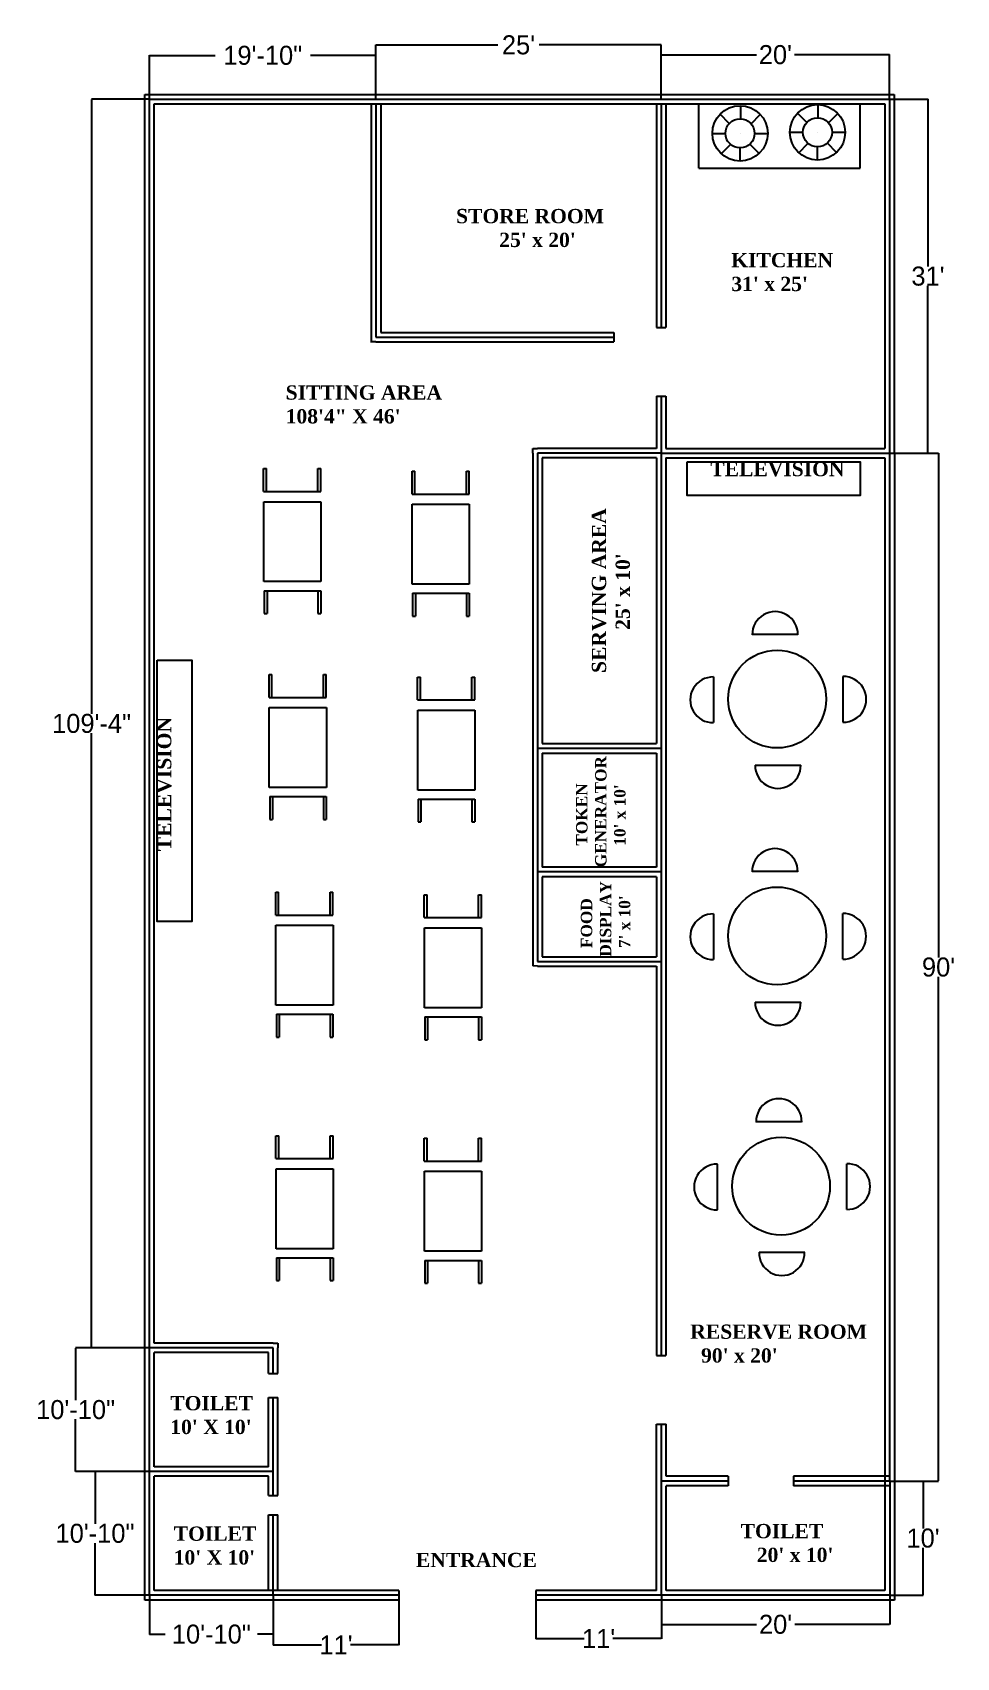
# Model space of a CAD drawing. Header units: inches. Extents: x -58 to 914, y -1504 to 203.
import ezdxf

# ---------------------------------------------------------------- set-up
doc = ezdxf.new("R2010")
doc.units = ezdxf.units.IN
doc.header["$MEASUREMENT"] = 0
doc.dimstyles.get("Standard").update_dxf_attribs({"dimtxt": 20, "dimasz": 0.18, "dimexe": 0.18, "dimexo": 0.0625, "dimgap": 0.09, "dimtad": 0, "dimtih": 1, "dimtoh": 1, "dimdec": 0, "dimzin": 2, "dimdsep": 46, "dimlunit": 4, "dimtxsty": 'Standard', "dimcen": 0.09, "dimclrt": 6, "dimadec": 0, "dimazin": 0, "dimtfac": 5, "dimtdec": 0, "dimtofl": 0, "dimtmove": 0, "dimatfit": 3, "dimfxl": 1, "dimtolj": 1, "dimtzin": 0, "dimarcsym": 0})

# ---------------------------------------------------------------- blocks, each defined once
blk = doc.blocks.new('*D10')
at = {"color": 0, "lineweight": -2}
for p, q in [((65.5, 133.4), (65.5, 179.6)), ((65.6, 179.4), (134.4, 179.4)), ((303.3, 179.4), (234.6, 179.4)), ((303.5, 133.4), (303.5, 179.6))]:
    blk.add_line(p, q, dxfattribs=at)
at = {"color": 0}
for points in [[(65.6, 179.4), (65.6, 179.3), (65.5, 179.4)], [(303.3, 179.4), (303.3, 179.3), (303.5, 179.4)]]:
    blk.add_solid(points, dxfattribs=at)
at = {"layer": 'Defpoints', "color": 0}
for p in [(65.5, 179.4), (65.5, 133.4), (303.5, 133.4)]:
    blk.add_point(p, dxfattribs=at)
at = {"color": 6, "insert": (184.5, 179.4), "char_height": 20, "attachment_point": 5}
blk.add_mtext('\\A1;19\'-10"', dxfattribs=at)
blk = doc.blocks.new('*D11')
at = {"color": 0, "lineweight": -2}
for p, q in [((303.3, 133.5), (303.3, 190.5)), ((303.5, 190.4), (431.6, 190.4)), ((603.2, 190.4), (475.1, 190.4)), ((603.3, 133.5), (603.3, 190.5))]:
    blk.add_line(p, q, dxfattribs=at)
at = {"color": 0}
for points in [[(303.5, 190.4), (303.5, 190.3), (303.3, 190.4)], [(603.2, 190.4), (603.2, 190.3), (603.3, 190.4)]]:
    blk.add_solid(points, dxfattribs=at)
at = {"layer": 'Defpoints', "color": 0}
for p in [(603.3, 190.4), (303.3, 133.4), (603.3, 133.4)]:
    blk.add_point(p, dxfattribs=at)
at = {"color": 6, "insert": (453.3, 190.4), "char_height": 20, "attachment_point": 5}
blk.add_mtext("\\A1;25'", dxfattribs=at)
blk = doc.blocks.new('*D12')
at = {"color": 0, "lineweight": -2}
for p, q in [((603.3, 133.5), (603.3, 180.3)), ((603.5, 180.1), (703.3, 180.1)), ((843.2, 180.1), (743.4, 180.1)), ((843.3, 133.5), (843.3, 180.3))]:
    blk.add_line(p, q, dxfattribs=at)
at = {"color": 0}
for points in [[(603.5, 180.1), (603.5, 180.1), (603.3, 180.1)], [(843.2, 180.1), (843.2, 180.1), (843.3, 180.1)]]:
    blk.add_solid(points, dxfattribs=at)
at = {"layer": 'Defpoints', "color": 0}
for p in [(603.3, 180.1), (603.3, 133.4), (843.3, 133.4)]:
    blk.add_point(p, dxfattribs=at)
at = {"color": 6, "insert": (723.3, 180.1), "char_height": 20, "attachment_point": 5}
blk.add_mtext("\\A1;20'", dxfattribs=at)
blk = doc.blocks.new('*D14')
at = {"color": 0, "lineweight": -2}
for p, q in [((843.4, 133.4), (883.9, 133.4)), ((883.7, 133.3), (883.7, -42.5)), ((883.7, -238.4), (883.7, -62.7)), ((843.4, -238.6), (883.9, -238.6))]:
    blk.add_line(p, q, dxfattribs=at)
at = {"color": 0}
for points in [[(883.7, 133.3), (883.8, 133.3), (883.7, 133.4)], [(883.7, -238.4), (883.8, -238.4), (883.7, -238.6)]]:
    blk.add_solid(points, dxfattribs=at)
at = {"layer": 'Defpoints', "color": 0}
for p in [(843.3, 133.4), (843.3, -238.6), (883.7, -238.6)]:
    blk.add_point(p, dxfattribs=at)
at = {"color": 6, "insert": (883.7, -52.6), "char_height": 20, "attachment_point": 5}
blk.add_mtext("\\A1;31'", dxfattribs=at)
blk = doc.blocks.new('*D15')
at = {"color": 0, "lineweight": -2}
for p, q in [((843.5, -238.6), (894.9, -238.6)), ((894.8, -238.7), (894.8, -768.5)), ((894.8, -1318.4), (894.8, -788.7)), ((843.5, -1318.6), (894.9, -1318.6))]:
    blk.add_line(p, q, dxfattribs=at)
at = {"color": 0}
for points in [[(894.7, -238.7), (894.8, -238.7), (894.8, -238.6)], [(894.7, -1318.4), (894.8, -1318.4), (894.8, -1318.6)]]:
    blk.add_solid(points, dxfattribs=at)
at = {"layer": 'Defpoints', "color": 0}
for p in [(843.4, -238.6), (843.4, -1318.6), (894.8, -1318.6)]:
    blk.add_point(p, dxfattribs=at)
at = {"color": 6, "insert": (894.8, -778.6), "char_height": 20, "attachment_point": 5}
blk.add_mtext("\\A1;90'", dxfattribs=at)
blk = doc.blocks.new('*D16')
at = {"color": 0, "lineweight": -2}
for p, q in [((65.4, 133.4), (4.5, 133.4)), ((4.6, 133.2), (4.6, -512.5)), ((4.6, -1178.4), (4.6, -532.7)), ((65.4, -1178.6), (4.5, -1178.6))]:
    blk.add_line(p, q, dxfattribs=at)
at = {"color": 0}
for points in [[(4.6, 133.2), (4.7, 133.2), (4.6, 133.4)], [(4.6, -1178.4), (4.7, -1178.4), (4.6, -1178.6)]]:
    blk.add_solid(points, dxfattribs=at)
at = {"layer": 'Defpoints', "color": 0}
for p in [(4.6, 133.4), (65.5, 133.4), (65.5, -1178.6)]:
    blk.add_point(p, dxfattribs=at)
at = {"color": 6, "insert": (4.6, -522.6), "char_height": 20, "attachment_point": 5}
blk.add_mtext('\\A1;109\'-4"', dxfattribs=at)
blk = doc.blocks.new('*D17')
at = {"color": 0, "lineweight": -2}
for p, q in [((65.4, -1178.6), (-12.4, -1178.6)), ((-12.2, -1178.8), (-12.2, -1233.5)), ((-12.2, -1308.4), (-12.2, -1253.7)), ((65.4, -1308.6), (-12.4, -1308.6))]:
    blk.add_line(p, q, dxfattribs=at)
at = {"color": 0}
for points in [[(-12.3, -1178.8), (-12.2, -1178.8), (-12.2, -1178.6)], [(-12.3, -1308.4), (-12.2, -1308.4), (-12.2, -1308.6)]]:
    blk.add_solid(points, dxfattribs=at)
at = {"layer": 'Defpoints', "color": 0}
for p in [(-12.2, -1178.6), (65.5, -1178.6), (65.5, -1308.6)]:
    blk.add_point(p, dxfattribs=at)
at = {"color": 6, "insert": (-12.2, -1243.6), "char_height": 20, "attachment_point": 5}
blk.add_mtext('\\A1;10\'-10"', dxfattribs=at)
blk = doc.blocks.new('*D18')
at = {"color": 0, "lineweight": -2}
for p, q in [((65.4, -1308.6), (8.1, -1308.6)), ((8.2, -1308.8), (8.2, -1363.5)), ((8.2, -1438.4), (8.2, -1383.7)), ((65.4, -1438.6), (8.1, -1438.6))]:
    blk.add_line(p, q, dxfattribs=at)
at = {"color": 0}
for points in [[(8.2, -1308.8), (8.3, -1308.8), (8.2, -1308.6)], [(8.2, -1438.4), (8.3, -1438.4), (8.2, -1438.6)]]:
    blk.add_solid(points, dxfattribs=at)
at = {"layer": 'Defpoints', "color": 0}
for p in [(8.2, -1308.6), (65.5, -1308.6), (65.5, -1438.6)]:
    blk.add_point(p, dxfattribs=at)
at = {"color": 6, "insert": (8.2, -1373.6), "char_height": 20, "attachment_point": 5}
blk.add_mtext('\\A1;10\'-10"', dxfattribs=at)
blk = doc.blocks.new('*D19')
at = {"color": 0, "lineweight": -2}
for p, q in [((65.5, -1438.7), (65.5, -1479.7)), ((195.5, -1438.7), (195.5, -1479.7)), ((65.6, -1479.5), (82, -1479.5)), ((195.3, -1479.5), (178.9, -1479.5))]:
    blk.add_line(p, q, dxfattribs=at)
at = {"color": 0}
for points in [[(65.6, -1479.4), (65.6, -1479.5), (65.5, -1479.5)], [(195.3, -1479.4), (195.3, -1479.5), (195.5, -1479.5)]]:
    blk.add_solid(points, dxfattribs=at)
at = {"layer": 'Defpoints', "color": 0}
for p in [(65.5, -1438.6), (195.5, -1438.6), (195.5, -1479.5)]:
    blk.add_point(p, dxfattribs=at)
at = {"color": 6, "insert": (130.5, -1479.5), "char_height": 20, "attachment_point": 5}
blk.add_mtext('\\A1;10\'-10"', dxfattribs=at)
blk = doc.blocks.new('*D20')
at = {"color": 0, "lineweight": -2}
for p, q in [((195.5, -1438.7), (195.5, -1491)), ((327.5, -1438.7), (327.5, -1491)), ((195.6, -1490.8), (246.4, -1490.8)), ((327.3, -1490.8), (276.6, -1490.8))]:
    blk.add_line(p, q, dxfattribs=at)
at = {"color": 0}
for points in [[(195.6, -1490.8), (195.6, -1490.9), (195.5, -1490.8)], [(327.3, -1490.8), (327.3, -1490.9), (327.5, -1490.8)]]:
    blk.add_solid(points, dxfattribs=at)
at = {"layer": 'Defpoints', "color": 0}
for p in [(195.5, -1438.6), (327.5, -1438.6), (327.5, -1490.8)]:
    blk.add_point(p, dxfattribs=at)
at = {"color": 6, "insert": (261.5, -1490.8), "char_height": 20, "attachment_point": 5}
blk.add_mtext("\\A1;11'", dxfattribs=at)
blk = doc.blocks.new('*D21')
at = {"color": 0, "lineweight": -2}
for p, q in [((471.5, -1438.7), (471.5, -1484.2)), ((603.5, -1438.7), (603.5, -1484.2)), ((471.6, -1484), (522.4, -1484)), ((603.3, -1484), (552.6, -1484))]:
    blk.add_line(p, q, dxfattribs=at)
at = {"color": 0}
for points in [[(471.6, -1484), (471.6, -1484), (471.5, -1484)], [(603.3, -1484), (603.3, -1484), (603.5, -1484)]]:
    blk.add_solid(points, dxfattribs=at)
at = {"layer": 'Defpoints', "color": 0}
for p in [(471.5, -1438.6), (603.5, -1438.6), (603.5, -1484)]:
    blk.add_point(p, dxfattribs=at)
at = {"color": 6, "insert": (537.5, -1484), "char_height": 20, "attachment_point": 5}
blk.add_mtext("\\A1;11'", dxfattribs=at)
blk = doc.blocks.new('*D22')
at = {"color": 0, "lineweight": -2}
for p, q in [((603.5, -1438.6), (603.5, -1469.4)), ((843.5, -1438.6), (843.5, -1469.4)), ((603.6, -1469.2), (703.4, -1469.2)), ((843.3, -1469.2), (743.6, -1469.2))]:
    blk.add_line(p, q, dxfattribs=at)
at = {"color": 0}
for points in [[(603.6, -1469.2), (603.6, -1469.3), (603.5, -1469.2)], [(843.3, -1469.2), (843.3, -1469.3), (843.5, -1469.2)]]:
    blk.add_solid(points, dxfattribs=at)
at = {"layer": 'Defpoints', "color": 0}
for p in [(603.5, -1438.6), (843.5, -1438.6), (603.5, -1469.2)]:
    blk.add_point(p, dxfattribs=at)
at = {"color": 6, "insert": (723.5, -1469.2), "char_height": 20, "attachment_point": 5}
blk.add_mtext("\\A1;20'", dxfattribs=at)
blk = doc.blocks.new('*D23')
at = {"color": 0, "lineweight": -2}
for p, q in [((843.5, -1318.6), (878.7, -1318.6)), ((878.5, -1318.7), (878.5, -1368.5)), ((878.5, -1438.4), (878.5, -1388.7)), ((843.5, -1438.6), (878.7, -1438.6))]:
    blk.add_line(p, q, dxfattribs=at)
at = {"color": 0}
for points in [[(878.5, -1318.7), (878.5, -1318.7), (878.5, -1318.6)], [(878.5, -1438.4), (878.5, -1438.4), (878.5, -1438.6)]]:
    blk.add_solid(points, dxfattribs=at)
at = {"layer": 'Defpoints', "color": 0}
for p in [(843.5, -1318.6), (843.5, -1438.6), (878.5, -1438.6)]:
    blk.add_point(p, dxfattribs=at)
at = {"color": 6, "insert": (878.5, -1378.6), "char_height": 20, "attachment_point": 5}
blk.add_mtext("\\A1;10'", dxfattribs=at)

msp = doc.modelspace()

# ---------------------------------------------------------------- linework, layer by layer
for p, q in [((60.5, 133.4), (60.5, 138.4)), ((60.5, 138.4), (65.5, 138.4)), ((65.5, 138.4), (303.5, 138.4)), ((303.3, 138.4), (603.3, 138.4)), ((603.3, 138.4), (843.3, 138.4)), ((843.3, 138.4), (848.3, 138.4)), ((848.3, 138.4), (848.3, 133.4)), ((60.5, -1178.6), (60.5, 133.4)), ((65.5, -1178.6), (65.5, 133.4)), ((65.5, -1178.6), (65.5, 133.4)), ((70.5, -1173.6), (70.5, 128.4)), ((70.5, 128.4), (303.5, 128.4)), ((298.5, 128.4), (298.5, -116.6)), ((303.3, 128.4), (603.3, 128.4)), ((308.5, 128.4), (308.5, -111.6)), ((308.5, 128.4), (308.5, -111.6)), ((308.5, 128.4), (308.5, -111.6)), ((598.3, 128.4), (598.3, -106.6)), ((603.3, 128.4), (838.3, 128.4)), ((608.3, 128.4), (608.3, -106.6)), ((643, 61), (643, 128.4)), ((687, 112.4), (687, 126.2)), ((768.4, 113.5), (768.4, 127.3)), ((812.5, 61), (812.5, 128.4)), ((838.3, 128.4), (838.3, -233.6)), ((848.3, 133.4), (848.3, -238.6)), ((848.3, 133.4), (848.3, -238.6)), ((674.9, 108), (665.2, 117.7)), ((697.7, 107.6), (707.4, 117.4)), ((756.4, 109), (746.7, 118.8)), ((779.1, 108.7), (788.8, 118.4)), ((657.1, 97.5), (670.8, 97.5)), ((666.5, 76.1), (676.1, 85.9)), ((686.2, 97.5), (686.2, 97.5)), ((686.2, 97.5), (686.2, 97.5)), ((706.2, 76.4), (696.5, 86.2)), ((701.5, 97.5), (715.2, 97.5)), ((738.5, 98.6), (752.2, 98.6)), ((747.9, 77.2), (757.6, 86.9)), ((767.6, 98.6), (767.6, 98.6)), ((767.6, 98.6), (767.6, 98.6)), ((787.6, 77.5), (778, 87.3)), ((782.9, 98.6), (796.7, 98.6)), ((686.2, 68.4), (686.2, 82.1)), ((767.6, 69.5), (767.6, 83.2)), ((643, 61), (812.5, 61)), ((298.5, -116.6), (298.5, -116.6)), ((298.5, -116.6), (298.5, -116.6)), ((298.5, -116.6), (298.5, -122.2)), ((308.5, -111.6), (553.5, -111.6)), ((308.5, -111.6), (553.5, -111.6)), ((553.5, -111.6), (553.5, -121.6)), ((598.3, -106.6), (608.3, -106.6)), ((303.5, -121.6), (298.5, -121.6)), ((303.5, -121.6), (553.5, -121.6)), ((598.3, -178.6), (598.3, -233.6)), ((598.3, -178.6), (608.3, -178.6)), ((608.3, -178.6), (608.3, -233.6)), ((468.3, -238.6), (468.3, -233.6)), ((468.3, -233.6), (473.3, -233.6)), ((468.3, -238.6), (468.3, -548.6)), ((598.3, -233.6), (473.3, -233.6)), ((608.3, -233.6), (838.3, -233.6)), ((608.3, -233.6), (838.3, -233.6)), ((608.3, -233.6), (838.3, -233.6)), ((608.3, -233.6), (838.3, -233.6)), ((848.4, -238.6), (848.4, -1318.6)), ((848.4, -238.6), (848.4, -1318.6)), ((848.4, -238.6), (848.4, -1318.6)), ((185.4, -278.8), (185.4, -254.8)), ((185.4, -254.8), (188.4, -254.8)), ((188.4, -278.8), (188.4, -254.8)), ((242.5, -278.8), (242.5, -254.8)), ((242.5, -254.8), (245.5, -254.8)), ((245.5, -278.8), (245.5, -254.8)), ((598.3, -243.6), (478.3, -243.6)), ((478.3, -243.6), (478.3, -543.6)), ((478.3, -243.6), (478.3, -543.6)), ((598.3, -243.6), (598.3, -538.6)), ((608.3, -243.6), (838.4, -243.6)), ((608.3, -243.6), (608.3, -548.6)), ((838.4, -243.6), (838.4, -1318.6)), ((341.4, -281.6), (341.4, -257.6)), ((341.4, -257.6), (344.4, -257.6)), ((344.4, -281.6), (344.4, -257.6)), ((398.5, -281.6), (398.5, -257.6)), ((398.5, -257.6), (401.5, -257.6)), ((401.5, -281.6), (401.5, -257.6)), ((185.4, -278.8), (245.5, -278.8)), ((185.6, -289.5), (245.6, -289.5)), ((185.6, -373.5), (185.6, -289.5)), ((245.6, -289.5), (245.6, -373.5)), ((341.4, -281.6), (401.5, -281.6)), ((341.6, -292.2), (401.6, -292.2)), ((341.6, -376.2), (341.6, -292.2)), ((401.6, -292.2), (401.6, -376.2)), ((245.6, -373.5), (185.6, -373.5)), ((186, -383.1), (245.5, -383.1)), ((186, -383.1), (186, -407.1)), ((189, -383.1), (189, -407.1)), ((242.5, -383.1), (242.5, -407.1)), ((245.5, -383.1), (245.5, -407.1)), ((401.6, -376.2), (341.6, -376.2)), ((341.9, -385.8), (401.5, -385.8)), ((341.9, -385.8), (341.9, -409.8)), ((344.9, -385.8), (344.9, -409.8)), ((398.5, -385.8), (398.5, -409.8)), ((401.5, -385.8), (401.5, -409.8)), ((186, -407.1), (189, -407.1)), ((242.5, -407.1), (245.5, -407.1)), ((341.9, -409.8), (344.9, -409.8)), ((398.5, -409.8), (401.5, -409.8)), ((746.8, -429.1), (698.9, -429.1)), ((191.2, -495.1), (191.2, -471.1)), ((191.2, -471.1), (194.2, -471.1)), ((194.2, -495.1), (194.2, -471.1)), ((248.3, -495.1), (248.3, -471.1)), ((248.3, -471.1), (251.3, -471.1)), ((251.3, -495.1), (251.3, -471.1)), ((347.2, -497.8), (347.2, -473.8)), ((347.2, -473.8), (350.2, -473.8)), ((350.2, -497.8), (350.2, -473.8)), ((404.3, -497.8), (404.3, -473.8)), ((404.3, -473.8), (407.3, -473.8)), ((407.3, -497.8), (407.3, -473.8)), ((658.3, -473.7), (658.3, -521.7)), ((794.4, -521.2), (794.4, -473.2)), ((191.2, -495.1), (251.3, -495.1)), ((191.4, -505.7), (251.4, -505.7)), ((191.4, -589.7), (191.4, -505.7)), ((251.4, -505.7), (251.4, -589.7)), ((347.2, -497.8), (407.3, -497.8)), ((347.4, -508.5), (407.4, -508.5)), ((347.4, -592.5), (347.4, -508.5)), ((407.4, -508.5), (407.4, -592.5)), ((478.3, -543.6), (598.3, -543.6)), ((598.3, -538.6), (598.3, -543.6)), ((468.3, -548.6), (468.3, -678.6)), ((478.3, -553.6), (478.3, -673.6)), ((478.3, -553.6), (598.3, -553.6)), ((598.3, -553.6), (598.3, -673.6)), ((608.3, -548.6), (608.3, -678.6)), ((702, -566.3), (750, -566.3)), ((251.4, -589.7), (191.4, -589.7)), ((407.4, -592.5), (347.4, -592.5)), ((191.8, -599.3), (251.3, -599.3)), ((191.8, -599.3), (191.8, -623.3)), ((194.8, -599.3), (194.8, -623.3)), ((248.3, -599.3), (248.3, -623.3)), ((251.3, -599.3), (251.3, -623.3)), ((347.8, -602), (407.3, -602)), ((347.8, -602), (347.8, -626)), ((350.8, -602), (350.8, -626)), ((404.3, -602), (404.3, -626)), ((407.3, -602), (407.3, -626)), ((191.8, -623.3), (194.8, -623.3)), ((248.3, -623.3), (251.3, -623.3)), ((347.8, -626), (350.8, -626)), ((404.3, -626), (407.3, -626)), ((468.3, -678.6), (468.3, -772.6)), ((598.3, -673.6), (478.3, -673.6)), ((608.3, -678.6), (608.3, -772.6)), ((746.8, -678), (698.8, -678)), ((198.2, -723.8), (198.2, -699.8)), ((198.2, -699.8), (201.2, -699.8)), ((201.2, -723.8), (201.2, -699.8)), ((255.3, -723.8), (255.3, -699.8)), ((255.3, -699.8), (258.3, -699.8)), ((258.3, -723.8), (258.3, -699.8)), ((478.3, -683.6), (478.3, -767.6)), ((478.3, -683.6), (478.3, -767.6)), ((478.3, -683.6), (478.3, -767.6)), ((478.3, -683.6), (478.3, -767.6)), ((598.3, -683.6), (478.3, -683.6)), ((598.3, -683.6), (598.3, -767.6)), ((354.2, -726.5), (354.2, -702.5)), ((354.2, -702.5), (357.2, -702.5)), ((357.2, -726.5), (357.2, -702.5)), ((411.3, -726.5), (411.3, -702.5)), ((411.3, -702.5), (414.3, -702.5)), ((414.3, -726.5), (414.3, -702.5)), ((198.2, -723.8), (258.3, -723.8)), ((354.2, -726.5), (414.3, -726.5)), ((658.2, -722.6), (658.2, -770.6)), ((794.3, -770.2), (794.3, -722.2)), ((198.4, -734.5), (258.4, -734.5)), ((198.4, -818.5), (198.4, -734.5)), ((258.4, -734.5), (258.4, -818.5)), ((354.4, -737.2), (414.4, -737.2)), ((354.4, -821.2), (354.4, -737.2)), ((414.4, -737.2), (414.4, -821.2)), ((478.3, -767.6), (598.3, -767.6)), ((478.3, -767.6), (598.3, -767.6)), ((468.3, -772.6), (468.3, -777.2)), ((473.3, -777.6), (468.3, -777.2)), ((473.3, -777.6), (598.3, -777.6)), ((598.3, -777.6), (598.3, -1186.6)), ((608.3, -772.6), (608.3, -1186.6)), ((258.4, -818.5), (198.4, -818.5)), ((702, -815.3), (750, -815.3)), ((198.8, -828), (258.3, -828)), ((198.8, -828), (198.8, -852)), ((201.8, -828), (201.8, -852)), ((255.3, -828), (255.3, -852)), ((258.3, -828), (258.3, -852)), ((414.4, -821.2), (354.4, -821.2)), ((354.7, -830.8), (414.3, -830.8)), ((354.7, -830.8), (354.7, -854.8)), ((357.7, -830.8), (357.7, -854.8)), ((411.3, -830.8), (411.3, -854.8)), ((414.3, -830.8), (414.3, -854.8)), ((198.8, -852), (201.8, -852)), ((255.3, -852), (258.3, -852)), ((354.7, -854.8), (357.7, -854.8)), ((411.3, -854.8), (414.3, -854.8)), ((198.3, -979.7), (198.3, -955.7)), ((198.3, -955.7), (201.3, -955.7)), ((201.3, -979.7), (201.3, -955.7)), ((255.4, -979.7), (255.4, -955.7)), ((255.4, -955.7), (258.4, -955.7)), ((258.4, -979.7), (258.4, -955.7)), ((750.9, -941), (702.9, -941)), ((354.3, -982.4), (354.3, -958.4)), ((354.3, -958.4), (357.3, -958.4)), ((357.3, -982.4), (357.3, -958.4)), ((411.4, -982.4), (411.4, -958.4)), ((411.4, -958.4), (414.4, -958.4)), ((414.4, -982.4), (414.4, -958.4)), ((198.3, -979.7), (258.4, -979.7)), ((354.3, -982.4), (414.4, -982.4)), ((662.3, -985.6), (662.3, -1033.6)), ((798.4, -1033.1), (798.4, -985.1)), ((198.5, -990.4), (258.5, -990.4)), ((198.5, -1074.4), (198.5, -990.4)), ((258.5, -990.4), (258.5, -1074.4)), ((354.5, -993.1), (414.5, -993.1)), ((354.5, -1077.1), (354.5, -993.1)), ((414.5, -993.1), (414.5, -1077.1)), ((258.5, -1074.4), (198.5, -1074.4)), ((198.9, -1083.9), (258.4, -1083.9)), ((198.9, -1083.9), (198.9, -1107.9)), ((201.9, -1083.9), (201.9, -1107.9)), ((255.4, -1083.9), (255.4, -1107.9)), ((258.4, -1083.9), (258.4, -1107.9)), ((414.5, -1077.1), (354.5, -1077.1)), ((354.8, -1086.7), (414.4, -1086.7)), ((354.8, -1086.7), (354.8, -1110.7)), ((357.8, -1086.7), (357.8, -1110.7)), ((411.4, -1086.7), (411.4, -1110.7)), ((414.4, -1086.7), (414.4, -1110.7)), ((706.1, -1078.2), (754.1, -1078.2)), ((198.9, -1107.9), (201.9, -1107.9)), ((255.4, -1107.9), (258.4, -1107.9)), ((354.8, -1110.7), (357.8, -1110.7)), ((411.4, -1110.7), (414.4, -1110.7)), ((195.5, -1173.6), (70.5, -1173.6)), ((195.5, -1173.6), (200.5, -1173.6)), ((200.5, -1173.6), (200.5, -1178.6)), ((60.5, -1308.6), (60.5, -1178.6)), ((190.5, -1183.6), (70.5, -1183.6)), ((70.5, -1303.6), (70.5, -1183.6)), ((190.5, -1205.7), (190.5, -1183.6)), ((200.5, -1205.7), (200.5, -1178.6)), ((200.5, -1178.6), (200.5, -1178.6)), ((598.3, -1186.6), (608.3, -1186.6)), ((190.5, -1205.7), (200.5, -1205.7)), ((190.5, -1303.6), (190.5, -1230.6)), ((190.5, -1230.6), (200.5, -1230.6)), ((200.5, -1308.6), (200.5, -1230.6)), ((598.5, -1308.7), (598.5, -1258.7)), ((598.5, -1258.7), (608.5, -1258.7)), ((608.5, -1308.7), (608.5, -1258.7)), ((60.5, -1438.6), (60.5, -1308.6)), ((190.5, -1303.6), (70.5, -1303.6)), ((190.5, -1313.6), (70.5, -1313.6)), ((70.5, -1433.6), (70.5, -1313.6)), ((190.5, -1333.7), (190.5, -1313.6)), ((200.5, -1333.7), (200.5, -1308.6)), ((598.5, -1433.6), (598.5, -1308.7)), ((598.5, -1433.6), (598.5, -1308.7)), ((608.5, -1313.6), (608.5, -1308.7)), ((673.6, -1313.6), (608.5, -1313.6)), ((673.6, -1313.6), (673.6, -1323.6)), ((843.5, -1313.6), (742.3, -1313.6)), ((742.3, -1313.6), (742.3, -1323.6)), ((673.6, -1323.6), (608.5, -1323.6)), ((673.6, -1323.6), (608.5, -1323.6)), ((673.6, -1323.6), (608.5, -1323.6)), ((608.5, -1433.6), (608.5, -1323.6)), ((843.5, -1323.6), (742.3, -1323.6)), ((838.5, -1318.6), (838.5, -1433.6)), ((848.5, -1318.6), (848.5, -1438.6)), ((190.5, -1333.7), (200.5, -1333.7)), ((190.5, -1433.6), (190.5, -1354.1)), ((190.5, -1354.1), (200.5, -1354.1)), ((200.5, -1433.6), (200.5, -1354.1)), ((195.5, -1433.6), (70.5, -1433.6)), ((327.5, -1433.6), (195.5, -1433.6)), ((327.5, -1433.6), (327.5, -1443.6)), ((598.5, -1433.6), (471.5, -1433.6)), ((471.5, -1433.6), (471.5, -1443.6)), ((838.5, -1433.6), (608.5, -1433.6)), ((60.5, -1443.6), (60.5, -1438.6)), ((65.5, -1443.6), (60.5, -1443.6)), ((195.5, -1443.6), (65.5, -1443.6)), ((327.5, -1443.6), (195.5, -1443.6)), ((603.5, -1443.6), (471.5, -1443.6)), ((598.5, -1438.7), (598.5, -1438.6)), ((598.5, -1438.7), (598.5, -1438.6)), ((843.5, -1443.6), (603.5, -1443.6)), ((608.5, -1438.7), (608.5, -1438.6)), ((848.5, -1443.6), (843.5, -1443.6)), ((848.5, -1438.6), (848.5, -1443.6))]:
    msp.add_line(p, q)
at = {"color": 6}
for p, q in [((65.5, 133.4), (303.5, 133.4)), ((65.5, -1178.6), (65.5, 133.4)), ((303.3, 133.4), (603.3, 133.4)), ((303.5, 128.4), (303.5, -116.6)), ((603.3, 133.4), (843.3, 133.4)), ((603.3, 128.4), (603.3, -106.6)), ((843.3, 133.4), (843.3, -238.6)), ((303.5, -116.6), (553.5, -116.6)), ((603.3, -178.6), (603.3, -238.6)), ((603.3, -238.6), (473.3, -238.6)), ((473.3, -238.6), (473.3, -548.6)), ((603.3, -238.6), (843.3, -238.6)), ((603.3, -238.6), (603.3, -548.6)), ((843.4, -238.6), (843.4, -1318.6)), ((848.4, -238.6), (848.4, -1318.6)), ((473.3, -548.6), (473.3, -678.6)), ((473.3, -548.6), (603.3, -548.6)), ((603.3, -548.6), (603.3, -678.6)), ((473.3, -678.6), (473.3, -772.6)), ((603.3, -678.6), (473.3, -678.6)), ((603.3, -678.6), (603.3, -772.6)), ((473.3, -772.6), (603.3, -772.6)), ((603.3, -772.6), (603.3, -1186.6)), ((195.5, -1178.6), (65.5, -1178.6)), ((65.5, -1308.6), (65.5, -1178.6)), ((195.5, -1205.7), (195.5, -1178.6)), ((195.5, -1308.6), (195.5, -1230.6)), ((603.5, -1308.7), (603.5, -1258.7)), ((65.5, -1438.6), (65.5, -1308.6)), ((195.5, -1308.6), (65.5, -1308.6)), ((195.5, -1333.7), (195.5, -1308.6)), ((603.5, -1438.7), (603.5, -1308.7)), ((673.6, -1318.6), (603.5, -1318.6)), ((843.5, -1318.6), (742.3, -1318.6)), ((843.5, -1318.6), (843.5, -1438.6)), ((195.5, -1438.6), (195.5, -1354.1)), ((195.5, -1438.6), (65.5, -1438.6)), ((327.5, -1438.6), (195.5, -1438.6)), ((603.5, -1438.6), (471.5, -1438.6)), ((843.5, -1438.6), (603.5, -1438.6))]:
    msp.add_line(p, q, dxfattribs=at)
for points in [[(630.6, -247.7), (812.3, -247.7), (812.3, -282.9), (630.6, -282.9)], [(73.4, -456), (109.8, -456), (109.8, -730.5), (73.4, -730.5)], [(65.5, -522.6), (65.5, -522.6), (65.5, -522.6), (65.5, -522.6)]]:
    msp.add_lwpolyline(points, close=True)
for centre, radius in [((686.2, 97.5), 29.1), ((767.6, 98.6), 29.1), ((686.2, 97.5), 15.3), ((767.6, 98.6), 15.3), ((725.2, -496.9), 51.4), ((725.2, -745.8), 51.4), ((729.3, -1008.8), 51.4)]:
    msp.add_circle(centre, radius)
for centre, start, end in [((723, -429), 358.9844, 181.0156), ((657.8, -497.7), 88.9844, 271.0156), ((794.8, -497.2), 268.9844, 91.0156), ((726, -566.7), 178.9844, 1.0156), ((722.9, -678), 358.9844, 181.0156), ((657.8, -746.6), 88.9844, 271.0156), ((794.7, -746.2), 268.9844, 91.0156), ((726, -815.7), 178.9844, 1.0156), ((727, -940.9), 358.9844, 181.0156), ((661.9, -1009.6), 88.9844, 271.0156), ((798.9, -1009.1), 268.9844, 91.0156), ((730.1, -1078.6), 178.9844, 1.0156)]:
    msp.add_arc(centre, 24, start, end)

# ---------------------------------------------------------------- texts
at = {"attachment_point": 1}
for s, insert, char_height in [("{\\fTimes New Roman|b1|i0|c0|p18;\\C4;STORE ROOM\\P        25' x 20'}", (387.7, 18.1), 15), ("{\\fTimes New Roman|b1|i0|c0|p18;\\H75x;\\C4;KITCHEN\\P31' x 25'}", (677, -28.2), 0.2), ('{\\fTimes New Roman|b1|i0|c0|p18;\\H75x;\\C4;SITTING AREA\\P108\'4" X 46\'}', (208.6, -167.3), 0.2), ('{\\fTimes New Roman|b1|i0|c0|p18;\\H75x;\\C4;TELEVISION}', (654.9, -247.7), 0.2), ("{\\fTimes New Roman|b1|i0|c0|p18;\\H75x;\\C4;RESERVE ROOM\\P  90' x 20'}", (633.9, -1154.1), 0.2), ("{\\fTimes New Roman|b1|i0|c0|p18;\\C4;TOILET\\P10' X 10'}", (87.3, -1229.2), 15), ("{\\fTimes New Roman|b1|i0|c0|p18;\\H75x;\\C4;TOILET\\P   20' x 10'}", (686.8, -1363.6), 0.2), ("{\\fTimes New Roman|b1|i0|c0|p18;\\C4;TOILET\\P10' X 10'}", (90.9, -1366.3), 15), ('{\\fTimes New Roman|b1|i0|c0|p18;\\C4;ENTRANCE}', (345.5, -1394), 15)]:
    msp.add_mtext(s, dxfattribs=dict(at, insert=insert, char_height=char_height))
at = {"attachment_point": 1, "rotation": 90}
for s, insert, char_height in [("{\\fTimes New Roman|b1|i0|c0|p18;\\C4;SERVING AREA\\P        25' x 10'}", (530.4, -469.5), 15), ('{\\fTimes New Roman|b1|i0|c0|p18;\\C4;TELEVISION}', (73.4, -656.8), 15), ("{\\fTimes New Roman|b1|i0|c0|p18;\\C4;     TOKEN\\PGENERATOR\\P     10' x 10'}", (513.8, -673.6), 12), ("{\\fTimes New Roman|b1|i0|c0|p18;\\C4;  FOOD \\PDISPLAY\\P  7' x 10'}", (518.8, -767.6), 12)]:
    msp.add_mtext(s, dxfattribs=dict(at, insert=insert, char_height=char_height))

# ---------------------------------------------------------------- dimensions: what is measured, and where the dimension line sits
for base, p1, p2, picture, middle in [((65.5, 179.4), (303.5, 133.4), (65.5, 133.4), '*D10', (184.5, 179.4)), ((603.3, 190.4), (303.3, 133.4), (603.3, 133.4), '*D11', (453.3, 190.4)), ((603.3, 180.1), (843.3, 133.4), (603.3, 133.4), '*D12', (723.3, 180.1)), ((195.5, -1479.5), (65.5, -1438.6), (195.5, -1438.6), '*D19', (130.5, -1479.5)), ((327.5, -1490.8), (195.5, -1438.6), (327.5, -1438.6), '*D20', (261.5, -1490.8)), ((603.5, -1484), (471.5, -1438.6), (603.5, -1438.6), '*D21', (537.5, -1484)), ((603.5, -1469.2), (843.5, -1438.6), (603.5, -1438.6), '*D22', (723.5, -1469.2))]:
    dim = msp.add_linear_dim(base=base, p1=p1, p2=p2, dimstyle='Standard')
    dim.commit()
    dim.dimension.update_dxf_attribs({"geometry": picture, "text_midpoint": middle})
for base, p1, p2, picture, middle in [((4.6, 133.4), (65.5, -1178.6), (65.5, 133.4), '*D16', (4.6, -522.6)), ((883.7, -238.6), (843.3, 133.4), (843.3, -238.6), '*D14', (883.7, -52.6)), ((894.8, -1318.6), (843.4, -238.6), (843.4, -1318.6), '*D15', (894.8, -778.6)), ((-12.2, -1178.6), (65.5, -1308.6), (65.5, -1178.6), '*D17', (-12.2, -1243.6)), ((8.2, -1308.6), (65.5, -1438.6), (65.5, -1308.6), '*D18', (8.2, -1373.6)), ((878.5, -1438.6), (843.5, -1318.6), (843.5, -1438.6), '*D23', (878.5, -1378.6))]:
    dim = msp.add_linear_dim(base=base, p1=p1, p2=p2, angle=90, dimstyle='Standard')
    dim.commit()
    dim.dimension.update_dxf_attribs({"geometry": picture, "text_midpoint": middle})

doc.saveas('drawing.dxf')
